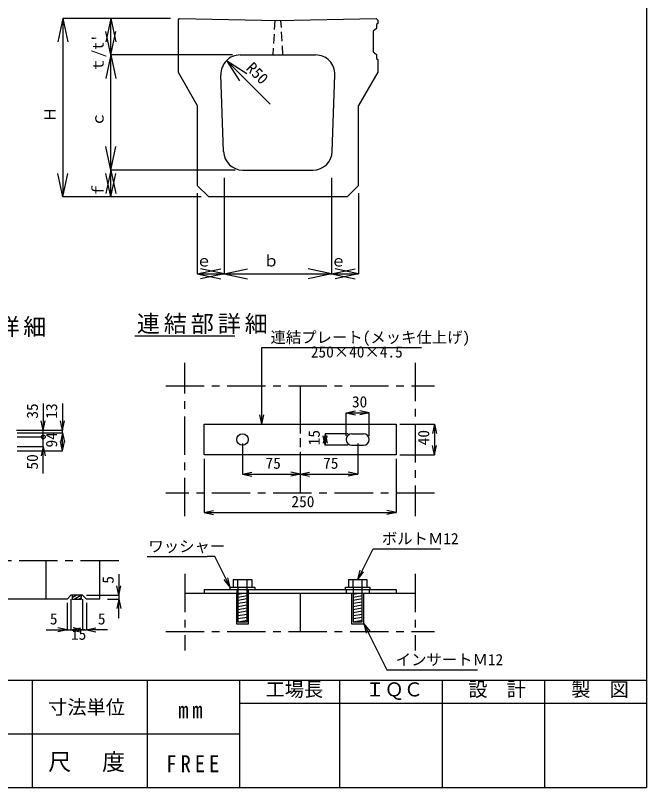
# Model space of a CAD drawing. Units: millimetres, scale not verified, with parts at other scales. Extents: x -5812 to 8460, y -1900 to 1800.
# Drawn here: x 6817 to 8460, y -1900 to 112 of the extents above; entities that cross this region are included whole.
import ezdxf
from ezdxf.enums import TextEntityAlignment as Align

# ---------------------------------------------------------------- set-up
doc = ezdxf.new("R2010")
doc.units = ezdxf.units.MM
doc.header["$LTSCALE"] = 20
doc.header["$PDMODE"] = 32
doc.header["$PDSIZE"] = 10
doc.linetypes.add('CHAIN1', pattern=[8, 5, -1, 1, -1])
doc.linetypes.add('DASHED1', pattern=[1.8, 1.2, -0.6])
for name, color, linetype in [('0-1_1', 3, 'Continuous'), ('0-2_2', 4, 'Continuous'), ('F-0_240', 2, 'Continuous')]:
    doc.layers.add(name, color=color, linetype=linetype)
doc.styles.add('ＭＳ ゴシック', font='')
doc.styles.get('ＭＳ ゴシック').set_extended_font_data('MS Gothic')

msp = doc.modelspace()

# ---------------------------------------------------------------- linework, layer by layer
at = {"layer": '0-1_1'}
for p, q in [((7240, 100.05), (7243.92, 103.98)), ((7760, 100.05), (7756, 104.05)), ((7760, 100.05), (7756, 104.05)), ((7240, 100.05), (7240, -35.95)), ((7760, 91.05), (7757, 88.05)), ((7760, 100.05), (7760, 91.05)), ((7401.7, 9.05), (7598.31, 9.05)), ((7760, -35.95), (7710, -122.55)), ((7358.39, -242.61), (7351.72, -42.61)), ((7641.61, -242.61), (7648.28, -42.61)), ((7710, -330.95), (7710, -122.55)), ((7408.36, -290.95), (7591.64, -290.95)), ((7320, -360.95), (7290, -330.95)), ((7680, -360.95), (7710, -330.95)), ((7680, -360.95), (7320, -360.95))]:
    msp.add_line(p, q, dxfattribs=at)
at = {"layer": '0-1_1', "linetype": 'DASHED1'}
for p, q in [((7492, 99.01), (7487, 9.05)), ((7513, 9.05), (7508, 99.01))]:
    msp.add_line(p, q, dxfattribs=at)
at = {"layer": '0-1_1'}
for points in [[(7243.92, 103.98), (7500, 98.85), (7756.08, 103.98)], [(7757, 88.05), (7757, 78.05), (7748, 71.05)], [(7748, 71.05), (7748, 17.05), (7757, 10.05)], [(7757, 10.05), (7757, 0.05), (7760, -2.95), (7760, -35.95)], [(7240, -35.95), (7290, -122.55), (7290, -330.95)]]:
    msp.add_lwpolyline(points, dxfattribs=at)
for centre, start, end in [((7401.7, -40.95), 90, 181.90916), ((7598.31, -40.95), 358.09085, 90), ((7408.36, -240.95), 181.90916, 270), ((7591.64, -240.95), 270, 358.09085)]:
    msp.add_arc(centre, 50, start, end, dxfattribs=at)
at = {"layer": '0-2_2'}
for p, q in [((6940, 104.05), (6927.01, 42.92)), ((7220, 104.05), (6940, 104.05)), ((6940, 104.05), (6940, -360.95)), ((6940, 104.05), (6952.99, 42.92)), ((7065, 104.05), (7052.01, 42.92)), ((7220, 104.05), (7065, 104.05)), ((7065, 9.05), (7065, 104.05)), ((7065, 104.05), (7078, 42.92)), ((7065, 9.05), (7052.01, 70.19)), ((7065, 9.05), (7078, 70.19)), ((7065, 9.05), (7052.01, -52.08)), ((7381.69, 9.05), (7065, 9.05)), ((7065, -290.95), (7065, 9.05)), ((7065, 9.05), (7078, -52.08)), ((7366.34, -5.59), (7418.76, -39.63)), ((7065, -290.95), (7052.01, -229.81)), ((7065, -290.95), (7078, -229.81)), ((6940, -360.95), (6927.01, -299.81)), ((6940, -360.95), (6952.99, -299.81)), ((7065, -290.95), (7052.01, -352.08)), ((7065, -360.95), (7052.01, -299.81)), ((7388.36, -290.95), (7065, -290.95)), ((7065, -360.95), (7065, -290.95)), ((7065, -290.95), (7078, -352.08)), ((7065, -360.95), (7078, -299.81)), ((7360, -310.95), (7360, -560.95)), ((7640, -310.95), (7640, -560.95)), ((7300, -360.95), (6940, -360.95)), ((7300, -360.95), (7065, -360.95)), ((7290, -350.95), (7290, -560.95)), ((7710, -350.95), (7710, -560.95)), ((7290, -560.95), (7351.14, -547.95)), ((7290, -560.95), (7360, -560.95)), ((7290, -560.95), (7351.14, -573.94)), ((7360, -560.95), (7298.87, -547.95)), ((7360, -560.95), (7298.87, -573.94)), ((7360, -560.95), (7421.14, -547.95)), ((7360, -560.95), (7640, -560.95)), ((7360, -560.95), (7421.14, -573.94)), ((7640, -560.95), (7578.87, -547.95)), ((7640, -560.95), (7578.87, -573.94)), ((7640, -560.95), (7701.14, -547.95)), ((7640, -560.95), (7710, -560.95)), ((7640, -560.95), (7701.14, -573.94)), ((7710, -560.95), (7648.87, -547.95)), ((7710, -560.95), (7648.87, -573.94)), ((7677.77, -923.16), (7702.22, -917.96)), ((7677.77, -983.16), (7677.77, -923.16)), ((7677.77, -923.16), (7737.77, -923.16)), ((7677.77, -923.16), (7702.22, -928.35)), ((7737.77, -923.16), (7713.31, -917.96)), ((7737.77, -923.16), (7713.31, -928.35)), ((7737.77, -983.16), (7737.77, -923.16)), ((6888.95, -968.76), (6883.75, -944.31)), ((6938.95, -968.76), (6933.75, -944.31)), ((7817.77, -953.16), (7907.77, -953.16)), ((7907.77, -953.16), (7902.57, -977.61)), ((7907.77, -953.16), (7907.77, -1033.16)), ((7907.77, -953.16), (7912.96, -977.61)), ((6819.18, -968.76), (6938.95, -968.76)), ((6819.18, -968.76), (6888.95, -968.76)), ((6821.18, -975.26), (6938.95, -975.26)), ((6888.95, -986.26), (6888.95, -968.76)), ((6938.95, -975.26), (6933.75, -999.72)), ((6938.95, -975.26), (6938.95, -968.76)), ((6938.95, -1022.26), (6938.95, -975.26)), ((6938.95, -975.26), (6944.15, -999.72)), ((7622.77, -978.16), (7617.57, -1002.61)), ((7622.77, -1008.16), (7617.57, -983.7)), ((7682.77, -978.16), (7622.77, -978.16)), ((7622.77, -978.16), (7622.77, -1008.16)), ((7622.77, -978.16), (7627.96, -1002.61)), ((7622.77, -1008.16), (7627.96, -983.7)), ((6821.18, -986.26), (6888.95, -986.26)), ((6888.95, -1011.26), (6888.95, -986.26)), ((6938.95, -1022.26), (6933.75, -997.81)), ((6938.95, -1022.26), (6944.15, -997.81)), ((7707.77, -1003.16), (7707.77, -1083.16)), ((6821.18, -1011.26), (6888.95, -1011.26)), ((6821.18, -1022.26), (6938.95, -1022.26)), ((6888.95, -1011.26), (6894.15, -1035.72)), ((7682.77, -1008.16), (7622.77, -1008.16)), ((7907.77, -1033.16), (7902.57, -1008.7)), ((7907.77, -1033.16), (7912.96, -1008.7)), ((7307.77, -1043.16), (7307.77, -1183.16)), ((7557.77, -1043.16), (7557.77, -1083.16)), ((7807.77, -1043.16), (7807.77, -1183.16)), ((7817.77, -1033.16), (7907.77, -1033.16)), ((7407.77, -1083.16), (7432.22, -1077.96)), ((7407.77, -1083.16), (7432.22, -1088.35)), ((7557.77, -1083.16), (7533.31, -1077.96)), ((7557.77, -1083.16), (7533.31, -1088.35)), ((7557.77, -1083.16), (7582.22, -1077.96)), ((7557.77, -1083.16), (7707.77, -1083.16)), ((7557.77, -1083.16), (7582.22, -1088.35)), ((7707.77, -1083.16), (7683.31, -1077.96)), ((7707.77, -1083.16), (7683.31, -1088.35)), ((7307.77, -1183.16), (7332.22, -1177.96)), ((7307.77, -1183.16), (7807.77, -1183.16)), ((7307.77, -1183.16), (7332.22, -1188.35)), ((7807.77, -1183.16), (7783.31, -1177.96)), ((7807.77, -1183.16), (7783.31, -1188.35)), ((7086.18, -1398.76), (7080.98, -1374.31)), ((7001.18, -1398.76), (7086.18, -1398.76)), ((7086.18, -1398.76), (7086.18, -1408.76)), ((6951.18, -1418.76), (6951.18, -1488.76)), ((6961.18, -1408.76), (6961.18, -1488.76)), ((6991.18, -1408.76), (6991.18, -1488.76)), ((7001.18, -1418.76), (7001.18, -1488.76)), ((7056.18, -1408.76), (7086.18, -1408.76)), ((7086.18, -1408.76), (7091.38, -1433.22)), ((6951.18, -1488.76), (6926.72, -1493.96)), ((6951.18, -1488.76), (6961.18, -1488.76)), ((6961.18, -1488.76), (6985.63, -1483.57)), ((6961.18, -1488.76), (6991.18, -1488.76)), ((6961.18, -1488.76), (6985.63, -1493.96)), ((6991.18, -1488.76), (6966.72, -1483.57)), ((6991.18, -1488.76), (6966.72, -1493.96)), ((6991.18, -1488.76), (7001.18, -1488.76)), ((7001.18, -1488.76), (7025.63, -1483.57))]:
    msp.add_line(p, q, dxfattribs=at)
at = {"layer": '0-2_2', "color": 7}
for p, q in [((7127.77, -723.16), (7387.77, -723.16)), ((7457.77, -953.16), (7457.77, -753.16)), ((7457.77, -953.16), (7452.57, -928.7)), ((7457.77, -953.16), (7462.96, -928.7)), ((7692.77, -978.16), (7722.77, -978.16)), ((7692.77, -1008.16), (7722.77, -1008.16)), ((7707.77, -1357.76), (7747.77, -1277.76)), ((7159.77, -1297.76), (7315.77, -1297.76)), ((7335.77, -1297.76), (7315.77, -1297.76)), ((7375.77, -1377.76), (7335.77, -1297.76)), ((7707.77, -1357.76), (7714.05, -1333.56)), ((7707.77, -1357.76), (7723.35, -1338.21)), ((7375.77, -1377.76), (7360.18, -1358.21)), ((7375.77, -1377.76), (7369.48, -1353.56)), ((7807.77, -1384.16), (7807.77, -1393.16)), ((6964.18, -1404.92), (6974.84, -1398.76)), ((6969.52, -1408.76), (6986.84, -1398.76)), ((6981.52, -1408.76), (6988.18, -1404.92)), ((7723.77, -1473.16), (7783.77, -1593.16)), ((7723.77, -1473.16), (7730.05, -1497.35)), ((7723.77, -1473.16), (7739.35, -1492.7)), ((7783.77, -1593.16), (7803.77, -1593.16)), ((7803.77, -1593.16), (8019.77, -1593.16))]:
    msp.add_line(p, q, dxfattribs=at)
at = {"layer": '0-2_2', "color": 7, "linetype": 'CHAIN1'}
for p, q in [((7257.77, -1193.16), (7257.77, -793.16)), ((7857.77, -793.16), (7857.77, -1193.16)), ((7207.77, -853.16), (7907.77, -853.16)), ((7907.77, -1133.16), (7207.77, -1133.16)), ((7086.18, -1308.76), (6746.18, -1308.76)), ((7257.77, -1343.16), (7257.77, -1543.16)), ((7857.77, -1343.16), (7857.77, -1543.16)), ((7207.77, -1493.16), (7907.77, -1493.16))]:
    msp.add_line(p, q, dxfattribs=at)
at = {"layer": '0-2_2', "color": 3}
for p, q in [((7557.77, -853.16), (7557.77, -953.16)), ((7557.77, -1033.16), (7557.77, -1133.16)), ((6896.18, -1408.76), (6896.18, -1308.76)), ((7036.18, -1408.76), (7036.18, -1308.76)), ((7307.77, -1384.16), (7307.77, -1393.16)), ((7307.77, -1384.16), (7807.77, -1384.16)), ((7392.77, -1384.16), (7392.77, -1393.16)), ((7422.77, -1384.16), (7422.77, -1393.16)), ((7677.77, -1384.16), (7677.77, -1393.16)), ((7737.77, -1384.16), (7737.77, -1393.16)), ((7257.77, -1393.16), (7857.77, -1393.16)), ((7557.77, -1393.16), (7557.77, -1493.16))]:
    msp.add_line(p, q, dxfattribs=at)
at = {"layer": '0-2_2', "color": 3, "linetype": 'DASHED1'}
msp.add_line((7557.77, -953.16), (7557.77, -1033.16), dxfattribs=at)
at = {"layer": '0-2_2', "color": 2}
for p, q in [((7383.77, -1357.76), (7383.77, -1377.76)), ((7383.77, -1357.76), (7431.77, -1357.76)), ((7395.77, -1377.76), (7395.77, -1357.76)), ((7419.77, -1377.76), (7419.77, -1357.76)), ((7431.77, -1357.76), (7431.77, -1377.76)), ((7683.77, -1357.76), (7683.77, -1377.76)), ((7683.77, -1357.76), (7731.77, -1357.76)), ((7695.77, -1377.76), (7695.77, -1357.76)), ((7719.77, -1377.76), (7719.77, -1357.76)), ((7731.77, -1357.76), (7731.77, -1377.76)), ((7395.77, -1395.76), (7411.37, -1393.16)), ((7395.77, -1403.76), (7419.77, -1399.76)), ((7395.77, -1411.76), (7419.77, -1407.76)), ((7695.77, -1395.76), (7711.37, -1393.16)), ((7695.77, -1403.76), (7719.77, -1399.76)), ((7695.77, -1411.76), (7719.77, -1407.76)), ((7395.77, -1419.76), (7419.77, -1415.76)), ((7395.77, -1427.76), (7419.77, -1423.76)), ((7695.77, -1419.76), (7719.77, -1415.76)), ((7695.77, -1427.76), (7719.77, -1423.76)), ((7395.77, -1435.76), (7419.77, -1431.76)), ((7395.77, -1443.76), (7419.77, -1439.76)), ((7395.77, -1451.76), (7419.77, -1447.76)), ((7695.77, -1435.76), (7719.77, -1431.76)), ((7695.77, -1443.76), (7719.77, -1439.76)), ((7695.77, -1451.76), (7719.77, -1447.76)), ((7395.77, -1459.76), (7419.77, -1455.76)), ((7395.77, -1467.76), (7419.77, -1463.76)), ((7695.77, -1459.76), (7719.77, -1455.76)), ((7695.77, -1467.76), (7719.77, -1463.76))]:
    msp.add_line(p, q, dxfattribs=at)
at = {"layer": '0-2_2'}
for points in [[(7479.48, -118.73), (7366.34, -5.59), (7400.38, -58.01)], [(6888.95, -898.76), (6888.95, -968.76), (6894.15, -944.31)], [(6938.95, -898.76), (6938.95, -968.76), (6944.15, -944.31)], [(7407.77, -1003.16), (7407.77, -1083.16), (7557.77, -1083.16)], [(6888.95, -1081.26), (6888.95, -1011.26), (6883.75, -1035.72)], [(7086.18, -1343.76), (7086.18, -1398.76), (7091.38, -1374.31)], [(7086.18, -1458.76), (7086.18, -1408.76), (7080.98, -1433.22)], [(6896.18, -1488.76), (6951.18, -1488.76), (6926.72, -1483.57)], [(7056.18, -1488.76), (7001.18, -1488.76), (7025.63, -1493.96)]]:
    msp.add_lwpolyline(points, dxfattribs=at)
at = {"layer": '0-2_2', "color": 7}
for points in [[(7457.77, -753.16), (7477.77, -753.16), (7873.77, -753.16)], [(7747.77, -1277.76), (7767.77, -1277.76), (7923.77, -1277.76)], [(6964.18, -1398.76), (6964.18, -1408.76), (6988.18, -1408.76), (6988.18, -1398.76)]]:
    msp.add_lwpolyline(points, dxfattribs=at)
msp.add_lwpolyline([(7307.77, -953.16), (7807.77, -953.16), (7807.77, -1033.16), (7307.77, -1033.16)], close=True, dxfattribs=at)
at = {"layer": '0-2_2', "color": 3}
for points in [[(7375.77, -1384.16), (7375.77, -1377.76), (7439.77, -1377.76), (7439.77, -1384.16)], [(7675.77, -1384.16), (7675.77, -1377.76), (7739.77, -1377.76), (7739.77, -1384.16)], [(7036.18, -1408.76), (7001.18, -1408.76), (6991.18, -1398.76), (6961.18, -1398.76), (6951.18, -1408.76), (6796.18, -1408.76)], [(7391.77, -1393.16), (7391.77, -1473.16), (7423.77, -1473.16), (7423.77, -1393.16)], [(7691.77, -1393.16), (7691.77, -1473.16), (7723.77, -1473.16), (7723.77, -1393.16)]]:
    msp.add_lwpolyline(points, dxfattribs=at)
at = {"layer": '0-2_2', "color": 2}
for points in [[(7395.77, -1377.76), (7395.77, -1467.76), (7419.77, -1467.76), (7419.77, -1377.76)], [(7695.77, -1377.76), (7695.77, -1467.76), (7719.77, -1467.76), (7719.77, -1377.76)]]:
    msp.add_lwpolyline(points, dxfattribs=at)
at = {"layer": '0-2_2', "color": 7}
msp.add_circle((7407.77, -993.16), 15, dxfattribs=at)
for centre, start, end in [((7692.77, -993.16), 90, 270), ((7722.77, -993.16), 270, 90)]:
    msp.add_arc(centre, 15, start, end, dxfattribs=at)
at = {"layer": '0-2_2'}
msp.add_point((6888.95, -986.26), dxfattribs=at)
at = {"layer": 'F-0_240'}
for p, q in [((8460, 1800), (8460, -1900)), ((3060, -1620), (8460, -1620)), ((6860, -1620), (6860, -1900)), ((7160, -1620), (7160, -1900)), ((7400, -1620), (7400, -1900)), ((7660, -1620), (7660, -1900)), ((7928, -1620), (7928, -1900)), ((8194, -1620), (8194, -1900)), ((7400, -1680), (8460, -1680)), ((4060, -1760), (7400, -1760)), ((3060, -1900), (8460, -1900))]:
    msp.add_line(p, q, dxfattribs=at)

# ---------------------------------------------------------------- texts
at = {"layer": '0-2_2', "style": 'ＭＳ ゴシック'}
for s, rotation, p in [("ｔ/t'", 90, (7055, -37.2)), ('R50', 315, (7408.77, -33.87)), ('Ｈ', 90, (6930, -165.95)), ('ｃ', 90, (7055, -178.45)), ('ｆ', 90, (7055, -363.45)), ('30', 359.999, (7692.77, -918.16)), ('35', 90, (6883.95, -938.76)), ('13', 90, (6933.95, -938.76)), ('94', 90, (6933.95, -1013.76)), ('15', 90, (7617.77, -1008.16)), ('40', 90, (7902.77, -1008.16)), ('50', 90, (6883.95, -1071.26)), ('75', 359.999, (7467.77, -1078.16)), ('75', 359.999, (7617.77, -1078.16)), ('5', 90, (7081.18, -1368.76)), ('5', 0.001, (6906.18, -1483.76)), ('5', 0.001, (7031.18, -1483.76))]:
    msp.add_text(s, height=29.33, rotation=rotation, dxfattribs=at).set_placement(p, align=Align.BOTTOM_LEFT)
for s, p in [('ｅ', (7287.5, -550.95)), ('ｂ', (7462.5, -550.95)), ('ｅ', (7637.5, -550.95)), ('連結プレート(メッキ仕上げ)', (7480.77, -750.16)), ('250×40×4.5', (7585.77, -788.16)), ('250', (7535.27, -1178.16)), ('ボルトＭ12', (7770.77, -1274.76)), ('ワッシャー', (7162.77, -1294.76)), ('15', (6961.18, -1523.76)), ('インサートＭ12', (7806.77, -1590.16))]:
    msp.add_text(s, height=29.33, dxfattribs=at).set_placement(p, align=Align.BOTTOM_LEFT)
at = {"layer": '0-2_2', "color": 7, "char_height": 43.99, "attachment_point": 7, "style": 'ＭＳ ゴシック'}
for s, insert in [('\\T1.17;連結部詳細', (7132.77, -718.16)), ('\\T1.17;接続部詳細', (6556.18, -726.26))]:
    msp.add_mtext(s, dxfattribs=dict(at, insert=insert))
at = {"layer": 'F-0_240', "color": 4, "style": 'ＭＳ ゴシック'}
for s, p in [('工場長', (7467.89, -1673.52)), ('ＩＱＣ', (7727.89, -1673.52)), ('設\u3000計', (7995.89, -1673.52)), ('製\u3000図', (8263.89, -1673.52)), ('寸法単位', (6901.75, -1720))]:
    msp.add_text(s, height=36.66, dxfattribs=at).set_placement(p, align=Align.BOTTOM_LEFT)
at = {"layer": 'F-0_240', "color": 7, "char_height": 43.99, "attachment_point": 7, "style": 'ＭＳ ゴシック'}
for s, insert in [('\\T1.36;\\W0.9;mm', (7240.31, -1720)), ('\\T1.17;尺\u3000度', (6901.75, -1860)), ('\\T1.38;\\W0.9;FREE', (7209.2, -1860))]:
    msp.add_mtext(s, dxfattribs=dict(at, insert=insert))

doc.saveas('drawing.dxf')
